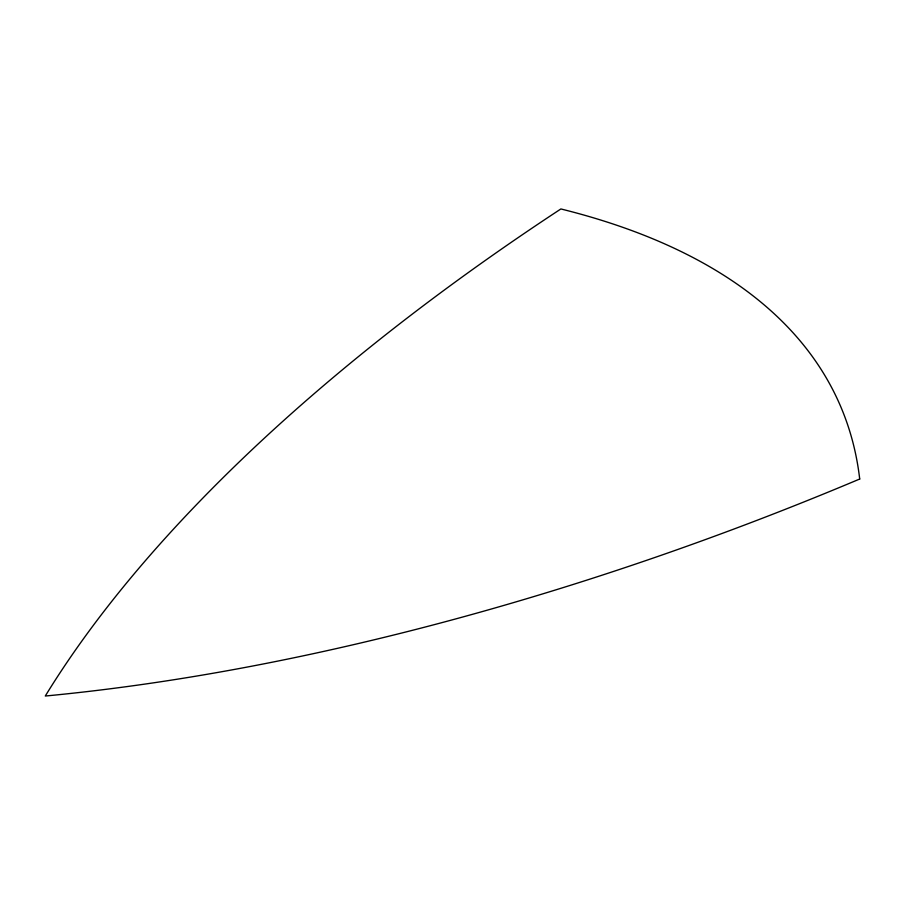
<?xml version="1.0" encoding="UTF-8"?>
<svg xmlns="http://www.w3.org/2000/svg" width="905" height="905" viewBox="0 0 905 905"><rect width="100%" height="100%" fill="white"/><g stroke="black" fill="none" stroke-linecap="round" stroke-linejoin="round"><path stroke-width="1.36" d="M859.739 479.005A1414.085 597.617 -23.2 0 1 45.273 696.024A1414.085 597.617 -23.2 0 1 560.885 208.953A1414.085 597.617 -23.2 0 1 859.705 479.039"/></g></svg>
